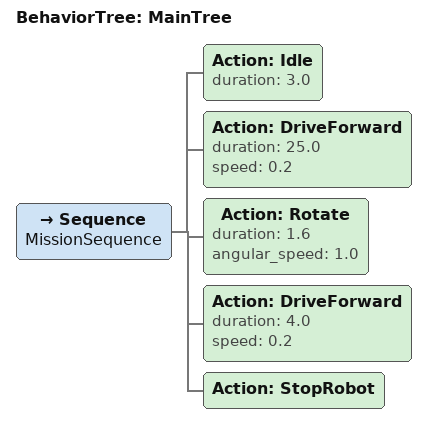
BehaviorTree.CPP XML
<!-- Generated on 2025-12-19 01:37:17 -->
<!-- Prompt: Attendre 3s, avancer 5m, puis tourner à gauche, ensuite avancer pendant 4s et s'arrêter. -->
<!-- Model: mistral-large-latest -->
<!-- API base: https://api.mistral.ai/v1 -->
<root BTCPP_format="4" main_tree_to_execute="MainTree">
  <BehaviorTree ID="MainTree">
    <Sequence name="MissionSequence">
      <!-- Attente initiale -->
      <Action ID="Idle" duration="3.0" />
      <!-- Avancer 5m (vitesse ~0.2m/s) -->
      <Action ID="DriveForward" duration="25.0" speed="0.2" />
      <!-- Tourner à gauche (~90 degrés) -->
      <Action ID="Rotate" duration="1.6" angular_speed="1.0" />
      <!-- Avancer pendant 4s -->
      <Action ID="DriveForward" duration="4.0" speed="0.2" />
      <!-- Arrêt final -->
      <Action ID="StopRobot" />
    </Sequence>
  </BehaviorTree>
</root>
